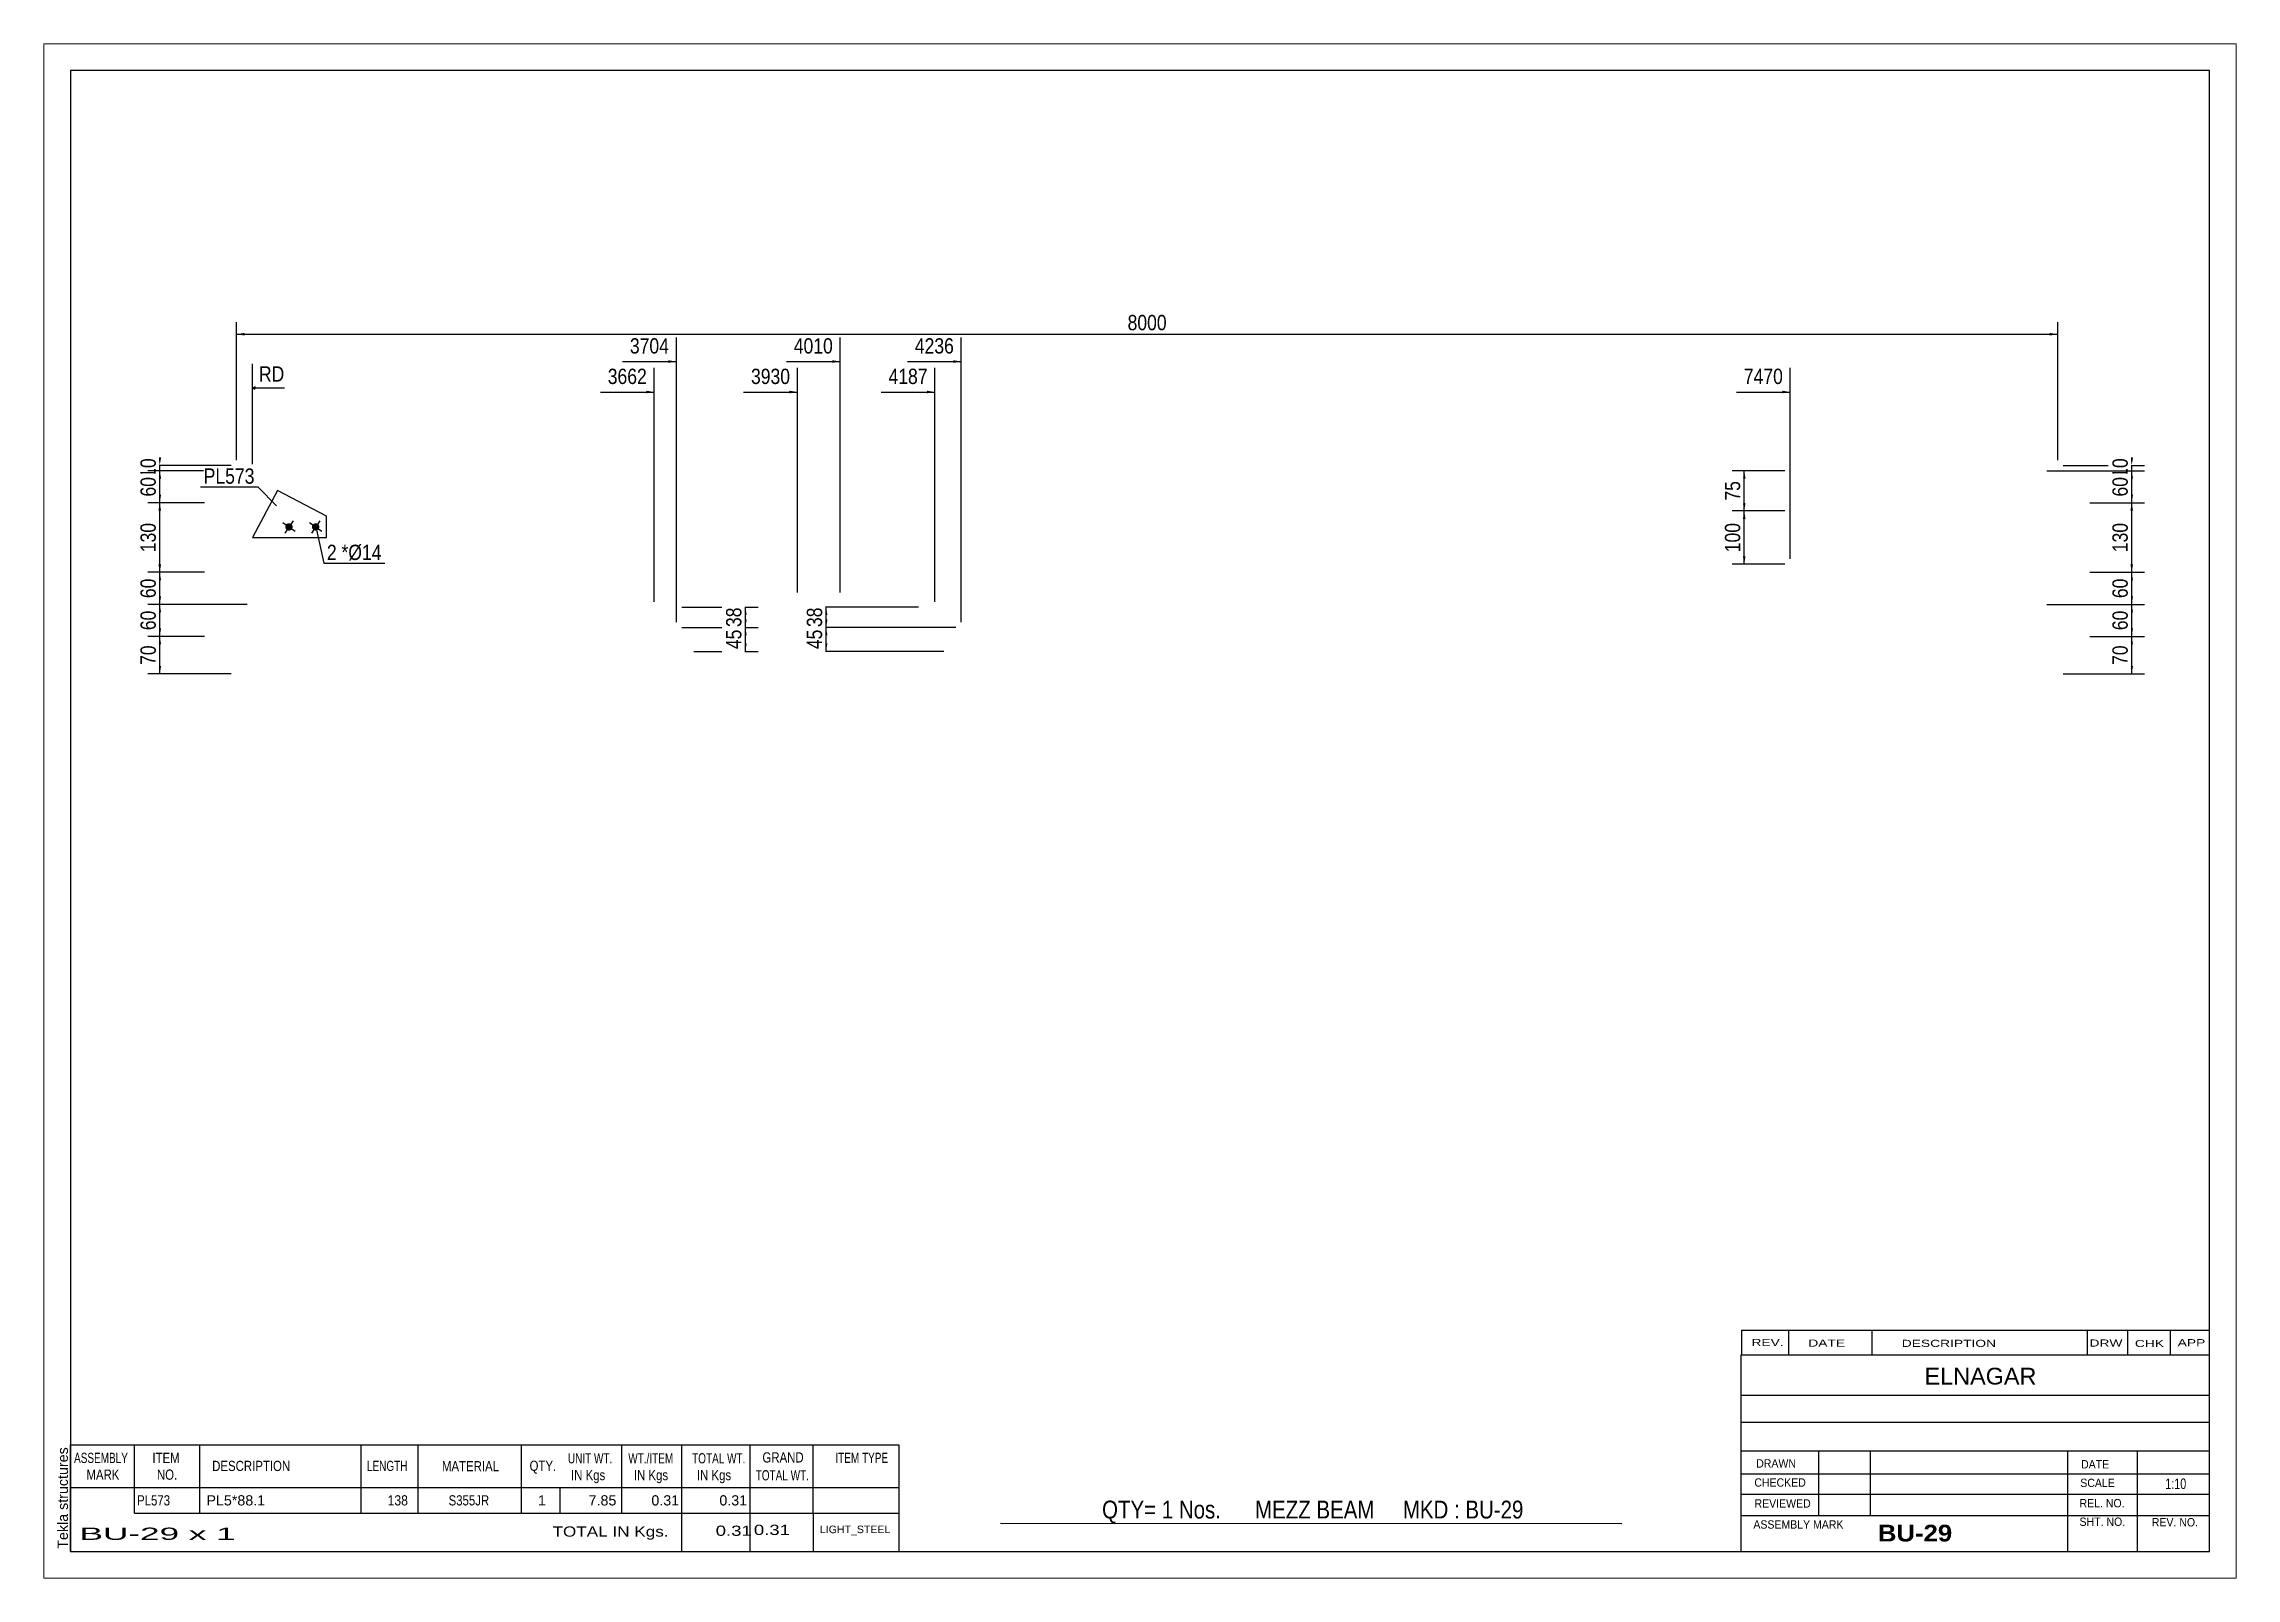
# Paper-space layout 'Layout1' of a CAD drawing. Header units: millimetres. Extents: x 0 to 410, y 0 to 287.
# The model-space entities are those that its viewports show. They can reach past a viewport. Long polylines and large blocks are cut down to what shows.
import ezdxf

# ---------------------------------------------------------------- set-up
doc = ezdxf.new("R2010")
doc.units = ezdxf.units.MM
doc.layers.add('Viewport layer', color=7, linetype='Continuous', plot=False)
doc.styles.add('Arial', font='ARIAL.TTF', dxfattribs={"height": 0.2})
doc.styles.add('Arial Bold', font='ARIALBD.TTF', dxfattribs={"height": 0.2})
doc.styles.add('Arial Narrow', font='ARIALN.TTF', dxfattribs={"height": 0.2})

# ---------------------------------------------------------------- blocks, each defined once
blk = doc.blocks.new('Unknown-626980459-1210')
at = {"color": 5, "linetype": 'Continuous'}
for p, q in [((405, 282), (5, 282)), ((5, 282), (5, 5)), ((405, 5), (405, 282)), ((5, 5), (405, 5))]:
    blk.add_line(p, q, dxfattribs=at)
at = {"color": 174, "linetype": 'Continuous', "style": 'Arial'}
blk.add_text('Tekla structures', height=1.9102, rotation=90, dxfattribs=at).set_placement((4.5, 5.5))
blk = doc.blocks.new('Part-626980459-4055 - 1231')
at = {"color": 2, "linetype": 'Continuous'}
for p, q in [((43.68, 203.46), (39.05, 194.65)), ((52.84, 198.65), (43.68, 203.46)), ((52.84, 194.65), (52.84, 198.65)), ((39.05, 194.65), (52.84, 194.65))]:
    blk.add_line(p, q, dxfattribs=at)
blk = doc.blocks.new('Bolt-626980459-4056 - 1231')
at = {"linetype": 'Continuous'}
blk.add_hatch(color=3, dxfattribs=at).paths.add_polyline_path([(51.23, 197.22, -1), (50.44, 196.07, -1)])
at = {"color": 3, "linetype": 'Continuous'}
for p, q in [((49.68, 197.44), (51.99, 195.85)), ((51.63, 197.8), (50.04, 195.49))]:
    blk.add_line(p, q, dxfattribs=at)
blk = doc.blocks.new('Bolt-626980459-4057 - 1231')
at = {"linetype": 'Continuous'}
blk.add_hatch(color=3, dxfattribs=at).paths.add_polyline_path([(46.23, 197.22, -1), (45.44, 196.07, -1)])
at = {"color": 3, "linetype": 'Continuous'}
for p, q in [((44.68, 197.44), (46.99, 195.85)), ((46.63, 197.8), (45.04, 195.49))]:
    blk.add_line(p, q, dxfattribs=at)
blk = doc.blocks.new('StraightDimension-626980459-3930 - 1231')
at = {"linetype": 'Continuous'}
blk.add_hatch(color=7, dxfattribs=at).paths.add_polyline_path([(147.43, 227.82), (148.93, 227.57), (147.43, 227.32)])
at = {"color": 7, "linetype": 'Continuous'}
for p, q in [((148.93, 184.4), (148.93, 232.07)), ((138.87, 227.57), (148.93, 227.57))]:
    blk.add_line(p, q, dxfattribs=at)
at = {"color": 0}
blk.add_wipeout([(148.16, 228.47), (148.16, 232.67), (139.65, 232.67), (139.65, 228.47)], dxfattribs=at)
at = {"color": 3, "style": 'Arial Narrow'}
blk.add_text('4010', height=2.863, dxfattribs=at).set_placement((140.25, 229.07))
blk = doc.blocks.new('StraightDimension-626980459-3927 - 1231')
at = {"linetype": 'Continuous'}
blk.add_hatch(color=7, dxfattribs=at).paths.add_polyline_path([(325.12, 222.12), (326.62, 221.87), (325.12, 221.62)])
at = {"color": 7, "linetype": 'Continuous'}
for p, q in [((326.62, 190.64), (326.62, 226.37)), ((316.56, 221.87), (326.62, 221.87))]:
    blk.add_line(p, q, dxfattribs=at)
at = {"color": 0}
blk.add_wipeout([(325.84, 222.77), (325.84, 226.97), (317.33, 226.97), (317.33, 222.77)], dxfattribs=at)
at = {"color": 3, "style": 'Arial Narrow'}
blk.add_text('7470', height=2.863, dxfattribs=at).set_placement((317.93, 223.37))
blk = doc.blocks.new('StraightDimension-626980459-3928 - 1231')
at = {"linetype": 'Continuous'}
blk.add_hatch(color=7, dxfattribs=at).paths.add_polyline_path([(170.08, 227.82), (171.58, 227.57), (170.08, 227.32)])
at = {"color": 7, "linetype": 'Continuous'}
for p, q in [((171.58, 178.83), (171.58, 232.07)), ((161.51, 227.57), (171.58, 227.57))]:
    blk.add_line(p, q, dxfattribs=at)
at = {"color": 0}
blk.add_wipeout([(170.8, 228.47), (170.8, 232.67), (162.29, 232.67), (162.29, 228.47)], dxfattribs=at)
at = {"color": 3, "style": 'Arial Narrow'}
blk.add_text('4236', height=2.863, dxfattribs=at).set_placement((162.89, 229.07))
blk = doc.blocks.new('StraightDimension-626980459-3929 - 1231')
at = {"linetype": 'Continuous'}
blk.add_hatch(color=7, dxfattribs=at).paths.add_polyline_path([(165.16, 222.12), (166.66, 221.87), (165.16, 221.62)])
at = {"color": 7, "linetype": 'Continuous'}
for p, q in [((166.66, 182.65), (166.66, 226.37)), ((156.59, 221.87), (166.66, 221.87))]:
    blk.add_line(p, q, dxfattribs=at)
at = {"color": 0}
blk.add_wipeout([(165.88, 222.77), (165.88, 226.97), (157.37, 226.97), (157.37, 222.77)], dxfattribs=at)
at = {"color": 3, "style": 'Arial Narrow'}
blk.add_text('4187', height=2.863, dxfattribs=at).set_placement((157.97, 223.37))
blk = doc.blocks.new('StraightDimension-626980459-3931 - 1231')
at = {"linetype": 'Continuous'}
blk.add_hatch(color=7, dxfattribs=at).paths.add_polyline_path([(139.43, 222.12), (140.93, 221.87), (139.43, 221.62)])
at = {"color": 7, "linetype": 'Continuous'}
for p, q in [((140.93, 184.4), (140.93, 226.37)), ((130.87, 221.87), (140.93, 221.87))]:
    blk.add_line(p, q, dxfattribs=at)
at = {"color": 0}
blk.add_wipeout([(140.16, 222.77), (140.16, 226.97), (131.65, 226.97), (131.65, 222.77)], dxfattribs=at)
at = {"color": 3, "style": 'Arial Narrow'}
blk.add_text('3930', height=2.863, dxfattribs=at).set_placement((132.25, 223.37))
blk = doc.blocks.new('StraightDimension-626980459-3932 - 1231')
at = {"linetype": 'Continuous'}
blk.add_hatch(color=7, dxfattribs=at).paths.add_polyline_path([(116.79, 227.82), (118.29, 227.57), (116.79, 227.32)])
at = {"color": 7, "linetype": 'Continuous'}
for p, q in [((118.29, 178.83), (118.29, 232.07)), ((108.23, 227.57), (118.29, 227.57))]:
    blk.add_line(p, q, dxfattribs=at)
at = {"color": 0}
blk.add_wipeout([(117.52, 228.47), (117.52, 232.67), (109, 232.67), (109, 228.47)], dxfattribs=at)
at = {"color": 3, "style": 'Arial Narrow'}
blk.add_text('3704', height=2.863, dxfattribs=at).set_placement((109.6, 229.07))
blk = doc.blocks.new('StraightDimension-626980459-3933 - 1231')
at = {"linetype": 'Continuous'}
blk.add_hatch(color=7, dxfattribs=at).paths.add_polyline_path([(112.65, 222.12), (114.15, 221.87), (112.65, 221.62)])
at = {"color": 7, "linetype": 'Continuous'}
for p, q in [((114.15, 182.65), (114.15, 226.37)), ((104.09, 221.87), (114.15, 221.87))]:
    blk.add_line(p, q, dxfattribs=at)
at = {"color": 0, "linetype": 'Continuous'}
blk.add_wipeout([(45.58, 223.22), (45.58, 227.42), (39.63, 227.42), (39.63, 223.22)], dxfattribs=at)
at = {"color": 7, "linetype": 'Continuous'}
for p, q in [((39.05, 208.4), (39.05, 227.12)), ((39.55, 222.87), (39.05, 222.62)), ((39.55, 222.37), (39.05, 222.62)), ((44.98, 222.62), (39.05, 222.62))]:
    blk.add_line(p, q, dxfattribs=at)
at = {"color": 3, "linetype": 'Continuous', "style": 'Arial Narrow'}
blk.add_text('RD', height=2.863, dxfattribs=at).set_placement((40.23, 223.82))
at = {"color": 0}
blk.add_wipeout([(113.37, 222.77), (113.37, 226.97), (104.86, 226.97), (104.86, 222.77)], dxfattribs=at)
at = {"color": 3, "style": 'Arial Narrow'}
blk.add_text('3662', height=2.863, dxfattribs=at).set_placement((105.46, 223.37))
blk = doc.blocks.new('StraightDimension-626980459-3212 - 1231')
at = {"linetype": 'Continuous'}
for points in [[(130.95, 176.33), (131.2, 177.83), (131.45, 176.33)], [(131.45, 174.86), (131.2, 173.36), (130.95, 174.86)]]:
    blk.add_hatch(color=7, dxfattribs=at).paths.add_polyline_path(points)
at = {"color": 7, "linetype": 'Continuous'}
for p, q in [((119.29, 177.83), (133.6, 177.83)), ((131.2, 173.36), (131.2, 177.83)), ((121.53, 173.36), (133.6, 173.36))]:
    blk.add_line(p, q, dxfattribs=at)
at = {"color": 0}
blk.add_wipeout([(131.05, 178.02), (126.85, 178.02), (126.85, 173.17), (131.05, 173.17)], dxfattribs=at)
at = {"color": 3, "style": 'Arial Narrow'}
blk.add_text('45', height=2.863, rotation=90.0002, dxfattribs=at).set_placement((130.45, 173.77))
blk = doc.blocks.new('StraightDimension-626980459-1481 - 1231')
at = {"linetype": 'Continuous'}
for points in [[(37.55, 232.43), (36.05, 232.68), (37.55, 232.93)], [(375.12, 232.93), (376.62, 232.68), (375.12, 232.43)]]:
    blk.add_hatch(color=7, dxfattribs=at).paths.add_polyline_path(points)
at = {"color": 7, "linetype": 'Continuous'}
for p, q in [((36.05, 209.15), (36.05, 234.93)), ((376.62, 209.15), (376.62, 234.93)), ((36.05, 232.68), (376.62, 232.68))]:
    blk.add_line(p, q, dxfattribs=at)
at = {"color": 0}
blk.add_wipeout([(210.59, 232.83), (210.59, 237.03), (202.08, 237.03), (202.08, 232.83)], dxfattribs=at)
at = {"color": 3, "style": 'Arial Narrow'}
blk.add_text('8000', height=2.863, dxfattribs=at).set_placement((202.68, 233.43))
blk = doc.blocks.new('StraightDimension-626980459-3211 - 1231')
at = {"linetype": 'Continuous'}
for points in [[(130.95, 180.15), (131.2, 181.65), (131.45, 180.15)], [(131.45, 179.33), (131.2, 177.83), (130.95, 179.33)]]:
    blk.add_hatch(color=7, dxfattribs=at).paths.add_polyline_path(points)
at = {"color": 7, "linetype": 'Continuous'}
for p, q in [((119.29, 181.65), (133.6, 181.65)), ((131.2, 177.83), (131.2, 181.65)), ((119.29, 177.83), (133.6, 177.83))]:
    blk.add_line(p, q, dxfattribs=at)
at = {"color": 0}
blk.add_wipeout([(131.05, 182.17), (126.85, 182.17), (126.85, 177.31), (131.05, 177.31)], dxfattribs=at)
at = {"color": 3, "style": 'Arial Narrow'}
blk.add_text('38', height=2.863, rotation=90.0002, dxfattribs=at).set_placement((130.45, 177.91))
blk = doc.blocks.new('StraightDimension-626980459-4016 - 1231')
at = {"linetype": 'Continuous'}
for points in [[(317.75, 205.65), (318, 207.15), (318.25, 205.65)], [(318.25, 201.14), (318, 199.64), (317.75, 201.14)]]:
    blk.add_hatch(color=7, dxfattribs=at).paths.add_polyline_path(points)
at = {"color": 7, "linetype": 'Continuous'}
for p, q in [((325.62, 207.15), (315.75, 207.15)), ((318, 199.64), (318, 207.15)), ((325.62, 199.64), (315.75, 199.64))]:
    blk.add_line(p, q, dxfattribs=at)
at = {"color": 0}
blk.add_wipeout([(317.85, 205.82), (313.65, 205.82), (313.65, 200.96), (317.85, 200.96)], dxfattribs=at)
at = {"color": 3, "style": 'Arial Narrow'}
blk.add_text('75', height=2.863, rotation=90.0002, dxfattribs=at).set_placement((317.25, 201.56))
blk = doc.blocks.new('StraightDimension-626980459-3265 - 1231')
at = {"linetype": 'Continuous'}
for points in [[(146.05, 180.15), (146.3, 181.65), (146.55, 180.15)], [(146.55, 179.33), (146.3, 177.83), (146.05, 179.33)]]:
    blk.add_hatch(color=7, dxfattribs=at).paths.add_polyline_path(points)
at = {"color": 7, "linetype": 'Continuous'}
for p, q in [((163.58, 181.65), (144.05, 181.65)), ((146.3, 177.83), (146.3, 181.65)), ((170.58, 177.83), (144.05, 177.83))]:
    blk.add_line(p, q, dxfattribs=at)
at = {"color": 0}
blk.add_wipeout([(146.15, 182.17), (141.95, 182.17), (141.95, 177.31), (146.15, 177.31)], dxfattribs=at)
at = {"color": 3, "style": 'Arial Narrow'}
blk.add_text('38', height=2.863, rotation=90.0002, dxfattribs=at).set_placement((145.55, 177.91))
blk = doc.blocks.new('StraightDimension-626980459-3266 - 1231')
at = {"linetype": 'Continuous'}
for points in [[(146.05, 176.33), (146.3, 177.83), (146.55, 176.33)], [(146.55, 174.86), (146.3, 173.36), (146.05, 174.86)]]:
    blk.add_hatch(color=7, dxfattribs=at).paths.add_polyline_path(points)
at = {"color": 7, "linetype": 'Continuous'}
for p, q in [((170.58, 177.83), (144.05, 177.83)), ((146.3, 173.36), (146.3, 177.83)), ((168.34, 173.36), (144.05, 173.36))]:
    blk.add_line(p, q, dxfattribs=at)
at = {"color": 0}
blk.add_wipeout([(146.15, 178.02), (141.95, 178.02), (141.95, 173.17), (146.15, 173.17)], dxfattribs=at)
at = {"color": 3, "style": 'Arial Narrow'}
blk.add_text('45', height=2.863, rotation=90.0002, dxfattribs=at).set_placement((145.55, 173.77))
blk = doc.blocks.new('StraightDimension-626980459-3515 - 1231')
at = {"linetype": 'Continuous'}
for points in [[(390.72, 209.65), (390.47, 208.15), (390.22, 209.65)], [(390.22, 205.65), (390.47, 207.15), (390.72, 205.65)]]:
    blk.add_hatch(color=7, dxfattribs=at).paths.add_polyline_path(points)
at = {"color": 7, "linetype": 'Continuous'}
for p, q in [((374.62, 207.15), (392.87, 207.15)), ((377.62, 208.15), (392.87, 208.15)), ((390.47, 207.15), (390.47, 208.15))]:
    blk.add_line(p, q, dxfattribs=at)
at = {"color": 0}
blk.add_wipeout([(390.32, 210.08), (386.12, 210.08), (386.12, 205.22), (390.32, 205.22)], dxfattribs=at)
at = {"color": 3, "style": 'Arial Narrow'}
blk.add_text('10', height=2.863, rotation=90.0002, dxfattribs=at).set_placement((389.72, 205.82))
blk = doc.blocks.new('StraightDimension-626980459-3516 - 1231')
at = {"linetype": 'Continuous'}
for points in [[(390.22, 205.65), (390.47, 207.15), (390.72, 205.65)], [(390.72, 202.65), (390.47, 201.15), (390.22, 202.65)]]:
    blk.add_hatch(color=7, dxfattribs=at).paths.add_polyline_path(points)
at = {"color": 7, "linetype": 'Continuous'}
for p, q in [((374.62, 207.15), (392.87, 207.15)), ((390.47, 201.15), (390.47, 207.15)), ((382.62, 201.15), (392.87, 201.15))]:
    blk.add_line(p, q, dxfattribs=at)
at = {"color": 0}
blk.add_wipeout([(390.32, 206.58), (386.12, 206.58), (386.12, 201.72), (390.32, 201.72)], dxfattribs=at)
at = {"color": 3, "style": 'Arial Narrow'}
blk.add_text('60', height=2.863, rotation=90.0002, dxfattribs=at).set_placement((389.72, 202.32))
blk = doc.blocks.new('StraightDimension-626980459-3517 - 1231')
at = {"linetype": 'Continuous'}
for points in [[(390.22, 199.65), (390.47, 201.15), (390.72, 199.65)], [(390.72, 189.65), (390.47, 188.15), (390.22, 189.65)]]:
    blk.add_hatch(color=7, dxfattribs=at).paths.add_polyline_path(points)
at = {"color": 7, "linetype": 'Continuous'}
for p, q in [((382.62, 201.15), (392.87, 201.15)), ((390.47, 188.15), (390.47, 201.15)), ((382.62, 188.15), (392.87, 188.15))]:
    blk.add_line(p, q, dxfattribs=at)
at = {"color": 0}
blk.add_wipeout([(390.32, 197.99), (386.12, 197.99), (386.12, 191.31), (390.32, 191.31)], dxfattribs=at)
at = {"color": 3, "style": 'Arial Narrow'}
blk.add_text('130', height=2.863, rotation=90.0002, dxfattribs=at).set_placement((389.72, 191.91))
blk = doc.blocks.new('StraightDimension-626980459-3582 - 1231')
at = {"linetype": 'Continuous'}
for points in [[(21.93, 209.65), (21.68, 208.15), (21.43, 209.65)], [(21.43, 205.65), (21.68, 207.15), (21.93, 205.65)]]:
    blk.add_hatch(color=7, dxfattribs=at).paths.add_polyline_path(points)
at = {"color": 7, "linetype": 'Continuous'}
for p, q in [((35.05, 208.15), (19.43, 208.15)), ((38.05, 207.15), (19.43, 207.15)), ((21.68, 207.15), (21.68, 208.15))]:
    blk.add_line(p, q, dxfattribs=at)
at = {"color": 0}
blk.add_wipeout([(21.53, 210.08), (17.33, 210.08), (17.33, 205.22), (21.53, 205.22)], dxfattribs=at)
at = {"color": 3, "style": 'Arial Narrow'}
blk.add_text('10', height=2.863, rotation=90.0002, dxfattribs=at).set_placement((20.93, 205.82))
blk = doc.blocks.new('StraightDimension-626980459-3518 - 1231')
at = {"linetype": 'Continuous'}
for points in [[(390.22, 186.65), (390.47, 188.15), (390.72, 186.65)], [(390.72, 183.65), (390.47, 182.15), (390.22, 183.65)]]:
    blk.add_hatch(color=7, dxfattribs=at).paths.add_polyline_path(points)
at = {"color": 7, "linetype": 'Continuous'}
for p, q in [((382.62, 188.15), (392.87, 188.15)), ((390.47, 182.15), (390.47, 188.15)), ((374.62, 182.15), (392.87, 182.15))]:
    blk.add_line(p, q, dxfattribs=at)
at = {"color": 0}
blk.add_wipeout([(390.32, 187.58), (386.12, 187.58), (386.12, 182.72), (390.32, 182.72)], dxfattribs=at)
at = {"color": 3, "style": 'Arial Narrow'}
blk.add_text('60', height=2.863, rotation=90.0002, dxfattribs=at).set_placement((389.72, 183.32))
blk = doc.blocks.new('StraightDimension-626980459-3583 - 1231')
at = {"linetype": 'Continuous'}
for points in [[(21.43, 205.65), (21.68, 207.15), (21.93, 205.65)], [(21.93, 202.65), (21.68, 201.15), (21.43, 202.65)]]:
    blk.add_hatch(color=7, dxfattribs=at).paths.add_polyline_path(points)
at = {"color": 7, "linetype": 'Continuous'}
for p, q in [((38.05, 207.15), (19.43, 207.15)), ((21.68, 201.15), (21.68, 207.15)), ((30.05, 201.15), (19.43, 201.15))]:
    blk.add_line(p, q, dxfattribs=at)
at = {"color": 0}
blk.add_wipeout([(21.53, 206.58), (17.33, 206.58), (17.33, 201.72), (21.53, 201.72)], dxfattribs=at)
at = {"color": 3, "style": 'Arial Narrow'}
blk.add_text('60', height=2.863, rotation=90.0002, dxfattribs=at).set_placement((20.93, 202.32))
blk = doc.blocks.new('StraightDimension-626980459-3519 - 1231')
at = {"linetype": 'Continuous'}
for points in [[(390.22, 180.65), (390.47, 182.15), (390.72, 180.65)], [(390.72, 177.65), (390.47, 176.15), (390.22, 177.65)]]:
    blk.add_hatch(color=7, dxfattribs=at).paths.add_polyline_path(points)
at = {"color": 7, "linetype": 'Continuous'}
for p, q in [((374.62, 182.15), (392.87, 182.15)), ((390.47, 176.15), (390.47, 182.15)), ((382.62, 176.15), (392.87, 176.15))]:
    blk.add_line(p, q, dxfattribs=at)
at = {"color": 0}
blk.add_wipeout([(390.32, 181.58), (386.12, 181.58), (386.12, 176.72), (390.32, 176.72)], dxfattribs=at)
at = {"color": 3, "style": 'Arial Narrow'}
blk.add_text('60', height=2.863, rotation=90.0002, dxfattribs=at).set_placement((389.72, 177.32))
blk = doc.blocks.new('StraightDimension-626980459-3520 - 1231')
at = {"linetype": 'Continuous'}
for points in [[(390.22, 174.65), (390.47, 176.15), (390.72, 174.65)], [(390.72, 170.65), (390.47, 169.15), (390.22, 170.65)]]:
    blk.add_hatch(color=7, dxfattribs=at).paths.add_polyline_path(points)
at = {"color": 7, "linetype": 'Continuous'}
for p, q in [((382.62, 176.15), (392.87, 176.15)), ((390.47, 169.15), (390.47, 176.15)), ((377.62, 169.15), (392.87, 169.15))]:
    blk.add_line(p, q, dxfattribs=at)
at = {"color": 0}
blk.add_wipeout([(390.32, 175.08), (386.12, 175.08), (386.12, 170.22), (390.32, 170.22)], dxfattribs=at)
at = {"color": 3, "style": 'Arial Narrow'}
blk.add_text('70', height=2.863, rotation=90.0002, dxfattribs=at).set_placement((389.72, 170.82))
blk = doc.blocks.new('StraightDimension-626980459-3584 - 1231')
at = {"linetype": 'Continuous'}
for points in [[(21.43, 199.65), (21.68, 201.15), (21.93, 199.65)], [(21.93, 189.65), (21.68, 188.15), (21.43, 189.65)]]:
    blk.add_hatch(color=7, dxfattribs=at).paths.add_polyline_path(points)
at = {"color": 7, "linetype": 'Continuous'}
for p, q in [((30.05, 201.15), (19.43, 201.15)), ((21.68, 188.15), (21.68, 201.15)), ((30.05, 188.15), (19.43, 188.15))]:
    blk.add_line(p, q, dxfattribs=at)
at = {"color": 0}
blk.add_wipeout([(21.53, 197.99), (17.33, 197.99), (17.33, 191.31), (21.53, 191.31)], dxfattribs=at)
at = {"color": 3, "style": 'Arial Narrow'}
blk.add_text('130', height=2.863, rotation=90.0002, dxfattribs=at).set_placement((20.93, 191.91))
blk = doc.blocks.new('StraightDimension-626980459-3585 - 1231')
at = {"linetype": 'Continuous'}
for points in [[(21.43, 186.65), (21.68, 188.15), (21.93, 186.65)], [(21.93, 183.65), (21.68, 182.15), (21.43, 183.65)]]:
    blk.add_hatch(color=7, dxfattribs=at).paths.add_polyline_path(points)
at = {"color": 7, "linetype": 'Continuous'}
for p, q in [((30.05, 188.15), (19.43, 188.15)), ((21.68, 182.15), (21.68, 188.15)), ((38.05, 182.15), (19.43, 182.15))]:
    blk.add_line(p, q, dxfattribs=at)
at = {"color": 0}
blk.add_wipeout([(21.53, 187.58), (17.33, 187.58), (17.33, 182.72), (21.53, 182.72)], dxfattribs=at)
at = {"color": 3, "style": 'Arial Narrow'}
blk.add_text('60', height=2.863, rotation=90.0002, dxfattribs=at).set_placement((20.93, 183.32))
blk = doc.blocks.new('StraightDimension-626980459-3586 - 1231')
at = {"linetype": 'Continuous'}
for points in [[(21.43, 180.65), (21.68, 182.15), (21.93, 180.65)], [(21.93, 177.65), (21.68, 176.15), (21.43, 177.65)]]:
    blk.add_hatch(color=7, dxfattribs=at).paths.add_polyline_path(points)
at = {"color": 7, "linetype": 'Continuous'}
for p, q in [((38.05, 182.15), (19.43, 182.15)), ((21.68, 176.15), (21.68, 182.15)), ((30.05, 176.15), (19.43, 176.15))]:
    blk.add_line(p, q, dxfattribs=at)
at = {"color": 0}
blk.add_wipeout([(21.53, 181.58), (17.33, 181.58), (17.33, 176.72), (21.53, 176.72)], dxfattribs=at)
at = {"color": 3, "style": 'Arial Narrow'}
blk.add_text('60', height=2.863, rotation=90.0002, dxfattribs=at).set_placement((20.93, 177.32))
blk = doc.blocks.new('StraightDimension-626980459-3587 - 1231')
at = {"linetype": 'Continuous'}
for points in [[(21.43, 174.65), (21.68, 176.15), (21.93, 174.65)], [(21.93, 170.65), (21.68, 169.15), (21.43, 170.65)]]:
    blk.add_hatch(color=7, dxfattribs=at).paths.add_polyline_path(points)
at = {"color": 7, "linetype": 'Continuous'}
for p, q in [((30.05, 176.15), (19.43, 176.15)), ((21.68, 169.15), (21.68, 176.15)), ((35.05, 169.15), (19.43, 169.15))]:
    blk.add_line(p, q, dxfattribs=at)
at = {"color": 0}
blk.add_wipeout([(21.53, 175.08), (17.33, 175.08), (17.33, 170.22), (21.53, 170.22)], dxfattribs=at)
at = {"color": 3, "style": 'Arial Narrow'}
blk.add_text('70', height=2.863, rotation=90.0002, dxfattribs=at).set_placement((20.93, 170.82))
blk = doc.blocks.new('StraightDimension-626980459-4017 - 1231')
at = {"linetype": 'Continuous'}
for points in [[(317.75, 198.14), (318, 199.64), (318.25, 198.14)], [(318.25, 191.14), (318, 189.64), (317.75, 191.14)]]:
    blk.add_hatch(color=7, dxfattribs=at).paths.add_polyline_path(points)
at = {"color": 7, "linetype": 'Continuous'}
for p, q in [((325.62, 199.64), (315.75, 199.64)), ((318, 189.64), (318, 199.64)), ((325.62, 189.64), (315.75, 189.64))]:
    blk.add_line(p, q, dxfattribs=at)
at = {"color": 0}
blk.add_wipeout([(317.85, 197.98), (313.65, 197.98), (313.65, 191.3), (317.85, 191.3)], dxfattribs=at)
at = {"color": 3, "style": 'Arial Narrow'}
blk.add_text('100', height=2.863, rotation=90.0002, dxfattribs=at).set_placement((317.25, 191.9))
blk = doc.blocks.new('CBS_BOM-626980459-4128')
at = {"color": 7, "linetype": 'Continuous'}
for p, q in [((4.97, 16.97), (4.97, 24.97)), ((4.97, 24.97), (159.89, 24.97)), ((16.97, 16.97), (16.97, 24.97)), ((29.16, 16.97), (29.16, 24.97)), ((59.32, 16.97), (59.32, 24.97)), ((70, 16.97), (70, 24.97)), ((89.32, 16.97), (89.32, 24.97)), ((108.12, 16.97), (108.12, 24.97)), ((119.33, 16.97), (119.33, 24.97)), ((132.12, 16.97), (132.12, 24.97)), ((143.87, 16.97), (143.87, 24.97)), ((159.89, 24.96), (159.89, 16.98)), ((4.97, 16.97), (159.89, 16.97)), ((4.97, 12.17), (4.97, 16.97)), ((16.97, 12.17), (16.97, 16.97)), ((29.16, 12.17), (29.16, 16.97)), ((59.32, 12.17), (59.32, 16.97)), ((70, 12.17), (70, 16.97)), ((89.32, 12.17), (89.32, 16.97)), ((96.58, 12.17), (96.58, 16.97)), ((108.12, 12.17), (108.12, 16.97)), ((119.33, 12.17), (119.33, 16.97)), ((132.12, 12.17), (132.12, 16.97)), ((143.89, 12.17), (143.89, 16.97)), ((159.89, 16.96), (159.89, 12.17)), ((4.97, 4.97), (4.97, 12.15)), ((16.97, 12.17), (159.89, 12.17)), ((119.33, 4.97), (119.33, 12.15)), ((132.12, 4.97), (132.12, 12.15)), ((143.93, 4.97), (143.93, 12.15)), ((159.89, 12.17), (159.89, 4.97)), ((4.97, 4.97), (159.89, 4.97))]:
    blk.add_line(p, q, dxfattribs=at)
at = {"color": 3, "linetype": 'Continuous', "style": 'Arial'}
for s, height, width, p in [('ASSEMBLY', 1.91, 0.7, (5.65, 21.54)), ('ITEM', 1.91, 0.8, (20.3, 21.54)), ('DESCRIPTION', 1.9102, 0.8, (31.48, 20.04)), ('LENGTH', 1.91, 0.7, (60.43, 20.04)), ('MATERIAL', 1.91, 0.8, (74.45, 19.99)), ('QTY.', 1.91, 0.8, (90.84, 20.07)), ('UNIT WT.', 1.91, 0.7, (98.01, 21.47)), ('WT./ITEM', 1.91, 0.7, (109.3, 21.47)), ('TOTAL WT.', 1.91, 0.7, (121.24, 21.47)), ('GRAND', 1.91, 0.8, (134.39, 21.63)), ('ITEM TYPE', 1.91, 0.7, (148.03, 21.55)), ('MARK', 1.91, 0.8, (7.97, 18.41)), ('NO.', 1.91, 0.8, (21.15, 18.41)), ('IN Kgs', 1.91, 0.8, (98.59, 18.33)), ('IN Kgs', 1.91, 0.8, (110.34, 18.33)), ('IN Kgs', 1.91, 0.8, (122.13, 18.33)), ('TOTAL WT.', 1.91, 0.7, (133.13, 18.29))]:
    blk.add_text(s, height=height, dxfattribs=dict(at, width=width)).set_placement(p)
at = {"color": 7, "linetype": 'Continuous', "style": 'Arial'}
for s, width, p in [('PL573', 0.8, (17.43, 13.6)), ('138', 0.85, (64.3, 13.6)), ('S355JR', 0.8, (75.69, 13.6))]:
    blk.add_text(s, height=1.91, dxfattribs=dict(at, width=width)).set_placement(p)
for s, p in [('PL5*88.1', (30.41, 13.6)), ('1', (92.41, 13.6)), ('7.85', (101.88, 13.6)), ('0.31', (113.62, 13.6)), ('0.31', (126.33, 13.6))]:
    blk.add_text(s, height=1.91, dxfattribs=at).set_placement(p)
at = {"color": 6, "linetype": 'Continuous', "style": 'Arial'}
for s, height, width, p in [('BU-29 x 1', 2.292, 2.05, (6.69, 7.16)), ('TOTAL IN Kgs.', 1.9102, 1.2, (95.13, 7.77)), ('0.31', 1.91, 1.3, (125.65, 7.92)), ('0.31', 1.91, 1.3, (132.79, 8.08))]:
    blk.add_text(s, height=height, dxfattribs=dict(at, width=width)).set_placement(p)
blk.add_text('LIGHT_STEEL', height=1.4135, dxfattribs=at).set_placement((145.14, 8.42))
blk = doc.blocks.new('CBS_CALLOFF-626980459-4129')
at = {"color": 7, "linetype": 'Continuous'}
blk.add_line((178.88, 10.27), (295.11, 10.25), dxfattribs=at)
at = {"color": 3, "linetype": 'Continuous', "style": 'Arial Narrow'}
blk.add_text('QTY= 1 Nos.      MEZZ BEAM     MKD : BU-29', height=3.3405, dxfattribs=at).set_placement((197.91, 11.16))
blk = doc.blocks.new('CBS_NAME_BLOG-626980459-4130')
at = {"color": 7, "linetype": 'Continuous'}
for p, q in [((317.41, 41.75), (404.93, 41.75)), ((317.41, 5.04), (317.41, 41.75)), ((317.41, 34.21), (404.93, 34.21)), ((317.48, 29.16), (405, 29.16)), ((317.41, 23.79), (404.93, 23.79)), ((331.93, 11.68), (331.93, 23.78)), ((341.62, 11.71), (341.62, 23.78)), ((378.53, 5.04), (378.53, 23.77)), ((391.58, 5.04), (391.58, 23.78)), ((317.42, 19.49), (405, 19.51)), ((317.41, 15.74), (404.93, 15.74)), ((317.41, 11.7), (404.93, 11.7)), ((317.41, 5), (405, 5))]:
    blk.add_line(p, q, dxfattribs=at)
at = {"color": 3, "linetype": 'Continuous', "style": 'Arial'}
blk.add_text('ELNAGAR', height=3.133, dxfattribs=at).set_placement((351.73, 36.22))
at = {"color": 3, "linetype": 'Continuous'}
for s, height, style, width, p in [('DRAWN', 1.566, 'Arial', 0.9, (320.24, 20.68)), ('DATE', 1.566, 'Arial', 0.9, (381, 20.52)), ('CHECKED', 1.566, 'Arial', 0.9, (319.89, 17.11)), ('SCALE', 1.566, 'Arial', 0.9, (380.85, 17.04)), ('1:10', 1.957, 'Arial Narrow', 0.9, (396.74, 16.68)), ('REVIEWED', 1.566, 'Arial', 0.9, (319.93, 13.19)), ('REL. NO.', 1.566, 'Arial', 0.9, (380.71, 13.24)), ('ASSEMBLY MARK', 1.5663, 'Arial', 0.9, (319.71, 9.26)), ('BU-29', 3.131, 'Arial Bold', 1.1, (342.99, 6.86)), ('SHT. NO.', 1.566, 'Arial', 0.9, (380.71, 9.77)), ('REV. NO.', 1.566, 'Arial', 0.9, (394.23, 9.68))]:
    blk.add_text(s, height=height, dxfattribs=dict(at, style=style, width=width)).set_placement(p)
blk = doc.blocks.new('CBS_REVISION-626980459-4131')
at = {"color": 7, "linetype": 'Continuous'}
for p, q in [((317.49, 46.38), (404.99, 46.38)), ((317.49, 46.38), (317.49, 41.75)), ((326.29, 46.38), (326.29, 41.75)), ((341.88, 46.38), (341.88, 41.81)), ((382.14, 46.38), (382.14, 41.75)), ((389.68, 46.38), (389.68, 41.75)), ((397.63, 46.38), (397.63, 41.75)), ((317.49, 41.75), (404.99, 41.75))]:
    blk.add_line(p, q, dxfattribs=at)
at = {"color": 7, "style": 'Arial Narrow', "width": 1.7}
for s, height, p in [('REV.', 1.326, (319.35, 43.43)), ('DATE', 1.326, (329.98, 43.31)), ('DESCRIPTION', 1.3257, (347.46, 43.26)), ('DRW', 1.326, (382.57, 43.32)), ('CHK', 1.326, (391.06, 43.23)), ('APP', 1.326, (399.06, 43.38))]:
    blk.add_text(s, height=height, dxfattribs=at).set_placement(p)
blk = doc.blocks.new('MarkSet-626980459-4066 - 1231')
at = {"color": 0}
blk.add_wipeout([(54.77, 190.45), (54.77, 193.45), (52.94, 193.45), (52.94, 190.45)], dxfattribs=at)
blk.add_wipeout([(54.77, 190.45), (54.77, 193.45), (52.94, 193.45), (52.94, 190.45)], dxfattribs=at)
at = {"color": 7, "linetype": 'Continuous'}
blk.add_line((50.84, 196.65), (52.34, 189.85), dxfattribs=at)
at = {"color": 0}
blk.add_wipeout([(56.94, 190.45), (56.94, 193.45), (55.67, 193.45), (55.67, 190.45)], dxfattribs=at)
blk.add_wipeout([(56.94, 190.45), (56.94, 193.45), (55.67, 193.45), (55.67, 190.45)], dxfattribs=at)
at = {"color": 3, "style": 'Arial Narrow'}
blk.add_text('2', height=2.86, dxfattribs=at).set_placement((52.94, 190.45))
at = {"color": 0}
blk.add_wipeout([(63.16, 190.45), (63.16, 193.45), (56.94, 193.45), (56.94, 190.45)], dxfattribs=at)
blk.add_wipeout([(63.16, 190.45), (63.16, 193.45), (56.94, 193.45), (56.94, 190.45)], dxfattribs=at)
at = {"color": 7, "linetype": 'Continuous'}
blk.add_line((52.34, 189.85), (63.76, 189.85), dxfattribs=at)
at = {"color": 3, "style": 'Arial Narrow'}
for s, height, p in [('*', 2.86, (55.67, 190.45)), ('Ø14', 2.863, (56.94, 190.45))]:
    blk.add_text(s, height=height, dxfattribs=at).set_placement(p)
blk = doc.blocks.new('Mark-626980459-4061 - 1231')
at = {"color": 0}
blk.add_wipeout([(39.41, 204.72), (39.41, 207.72), (29.9, 207.72), (29.9, 204.72)], dxfattribs=at)
blk.add_wipeout([(39.41, 204.72), (39.41, 207.72), (29.9, 207.72), (29.9, 204.72)], dxfattribs=at)
at = {"color": 7, "linetype": 'Continuous'}
for p in [(29.3, 204.12), (43.54, 200.58)]:
    blk.add_line(p, (40.01, 204.12), dxfattribs=at)
at = {"color": 3, "style": 'Arial Narrow'}
blk.add_text('PL573', height=2.863, dxfattribs=at).set_placement((29.9, 204.72))

msp = doc.modelspace()

# ---------------------------------------------------------------- block references
for name in ['Unknown-626980459-1210', 'Part-626980459-4055 - 1231', 'Bolt-626980459-4057 - 1231', 'Bolt-626980459-4056 - 1231', 'CBS_REVISION-626980459-4131', 'CBS_NAME_BLOG-626980459-4130', 'CBS_BOM-626980459-4128', 'CBS_CALLOFF-626980459-4129']:
    msp.add_blockref(name, (0, 0))

# ---------------------------------------------------------------- next in the draw order: block references
for name in ['StraightDimension-626980459-3932 - 1231', 'StraightDimension-626980459-3930 - 1231', 'StraightDimension-626980459-3928 - 1231', 'StraightDimension-626980459-3927 - 1231']:
    msp.add_blockref(name, (0, 0))

# ---------------------------------------------------------------- next in the draw order: block references
for name in ['StraightDimension-626980459-3933 - 1231', 'StraightDimension-626980459-3931 - 1231', 'StraightDimension-626980459-3929 - 1231', 'StraightDimension-626980459-3212 - 1231']:
    msp.add_blockref(name, (0, 0))

# ---------------------------------------------------------------- next in the draw order: block references
for name in ['StraightDimension-626980459-1481 - 1231', 'MarkSet-626980459-4066 - 1231', 'StraightDimension-626980459-3211 - 1231', 'StraightDimension-626980459-3265 - 1231']:
    msp.add_blockref(name, (0, 0))

# ---------------------------------------------------------------- next in the draw order: block references
for name in ['StraightDimension-626980459-3582 - 1231', 'StraightDimension-626980459-3515 - 1231', 'StraightDimension-626980459-4016 - 1231', 'StraightDimension-626980459-3266 - 1231']:
    msp.add_blockref(name, (0, 0))

# ---------------------------------------------------------------- next in the draw order: block references
for name in ['StraightDimension-626980459-3583 - 1231', 'StraightDimension-626980459-3516 - 1231', 'StraightDimension-626980459-4017 - 1231']:
    msp.add_blockref(name, (0, 0))

# ---------------------------------------------------------------- next in the draw order: block references
for name in ['StraightDimension-626980459-3584 - 1231', 'StraightDimension-626980459-3517 - 1231']:
    msp.add_blockref(name, (0, 0))

# ---------------------------------------------------------------- next in the draw order: block references
for name in ['Mark-626980459-4061 - 1231', 'StraightDimension-626980459-3585 - 1231', 'StraightDimension-626980459-3518 - 1231']:
    msp.add_blockref(name, (0, 0))

# ---------------------------------------------------------------- next in the draw order: block references
for name in ['StraightDimension-626980459-3586 - 1231', 'StraightDimension-626980459-3519 - 1231']:
    msp.add_blockref(name, (0, 0))

# ---------------------------------------------------------------- next in the draw order: block references
for name in ['StraightDimension-626980459-3587 - 1231', 'StraightDimension-626980459-3520 - 1231']:
    msp.add_blockref(name, (0, 0))

psp = doc.layouts.get("Layout1")

# ---------------------------------------------------------------- viewports
at = {"layer": 'Viewport layer', "view_target_point": (205, 143.5)}
psp.add_viewport(center=(205, 143.5), size=(410, 287), view_center_point=(0, 0), view_height=287, dxfattribs=at)

doc.saveas('drawing.dxf')
